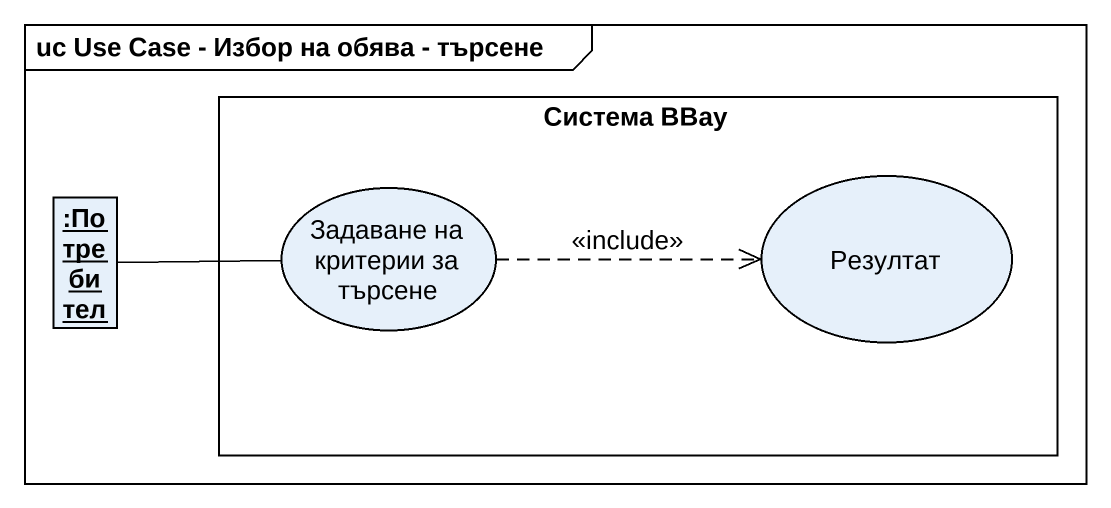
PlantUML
@startuml
mainframe uc Use Case - Избор на обява - търсене
allowmixing
hide circle
hide empty members
rectangle "Система BBay" as Система_BBay {
  usecase "Задаване на критерии за търсене" as Задаване_на_критерии_за
  usecase Резултат
}
object ":Потребител" as Потребител
Потребител -right- Задаване_на_критерии_за
Задаване_на_критерии_за .right.> Резултат : <<include>>
@enduml
